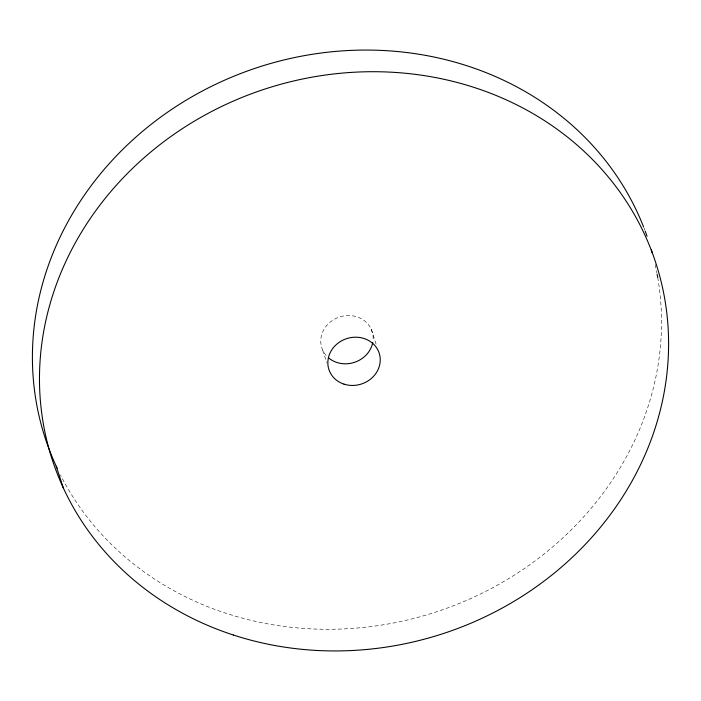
<?xml version="1.0" encoding="UTF-8"?>
<svg xmlns="http://www.w3.org/2000/svg" width="701" height="701" viewBox="0 0 701 701"><rect width="100%" height="100%" fill="white"/><g stroke="black" fill="none" stroke-linecap="round" stroke-linejoin="round"><path stroke-width="0.53" stroke-dasharray="3.5 2.63" d="M371.188 329.128L376.244 344.594M322.732 350.22L326.78 362.592M655.146 264.61A317.413 286.49 -18.1 0 1 656.916 273.136M657.696 277.403A317.413 286.49 -18.1 0 1 437.152 611.596A317.413 286.49 -18.1 0 1 60.452 474.971M644.035 228.088A317.413 286.49 -18.1 0 1 644.815 230.121M326.149 355.477A26.454 23.878 -18.1 0 1 340.204 316.773A26.454 23.878 -18.1 0 1 372.95 341.396"/><path stroke-width="1.05" d="M56.211 466.209L63.292 487.861M651.352 249.801A317.413 286.49 -18.1 0 1 652.237 252.956M657.117 274.205A317.413 286.49 -18.1 0 1 657.696 277.403M57.123 468.163A317.413 286.49 -18.1 0 1 233.529 76.365A317.413 286.49 -18.1 0 1 643.641 227.071M645.2 231.137A317.413 286.49 -18.1 0 1 647.049 236.263M372.774 342.438A26.454 23.878 -18.1 0 1 354.82 362.224A26.454 23.878 -18.1 0 1 328.41 357.729M233.337 635.01A317.413 286.49 -18.1 0 0 665.95 306.521A317.413 286.49 -18.1 0 0 162.825 142.434A317.413 286.49 -18.1 0 0 233.337 635.01M343.981 384.13A26.454 23.878 -18.1 0 0 380.03 356.756A26.454 23.878 -18.1 0 0 338.101 343.087A26.454 23.878 -18.1 0 0 343.981 384.13"/></g></svg>
